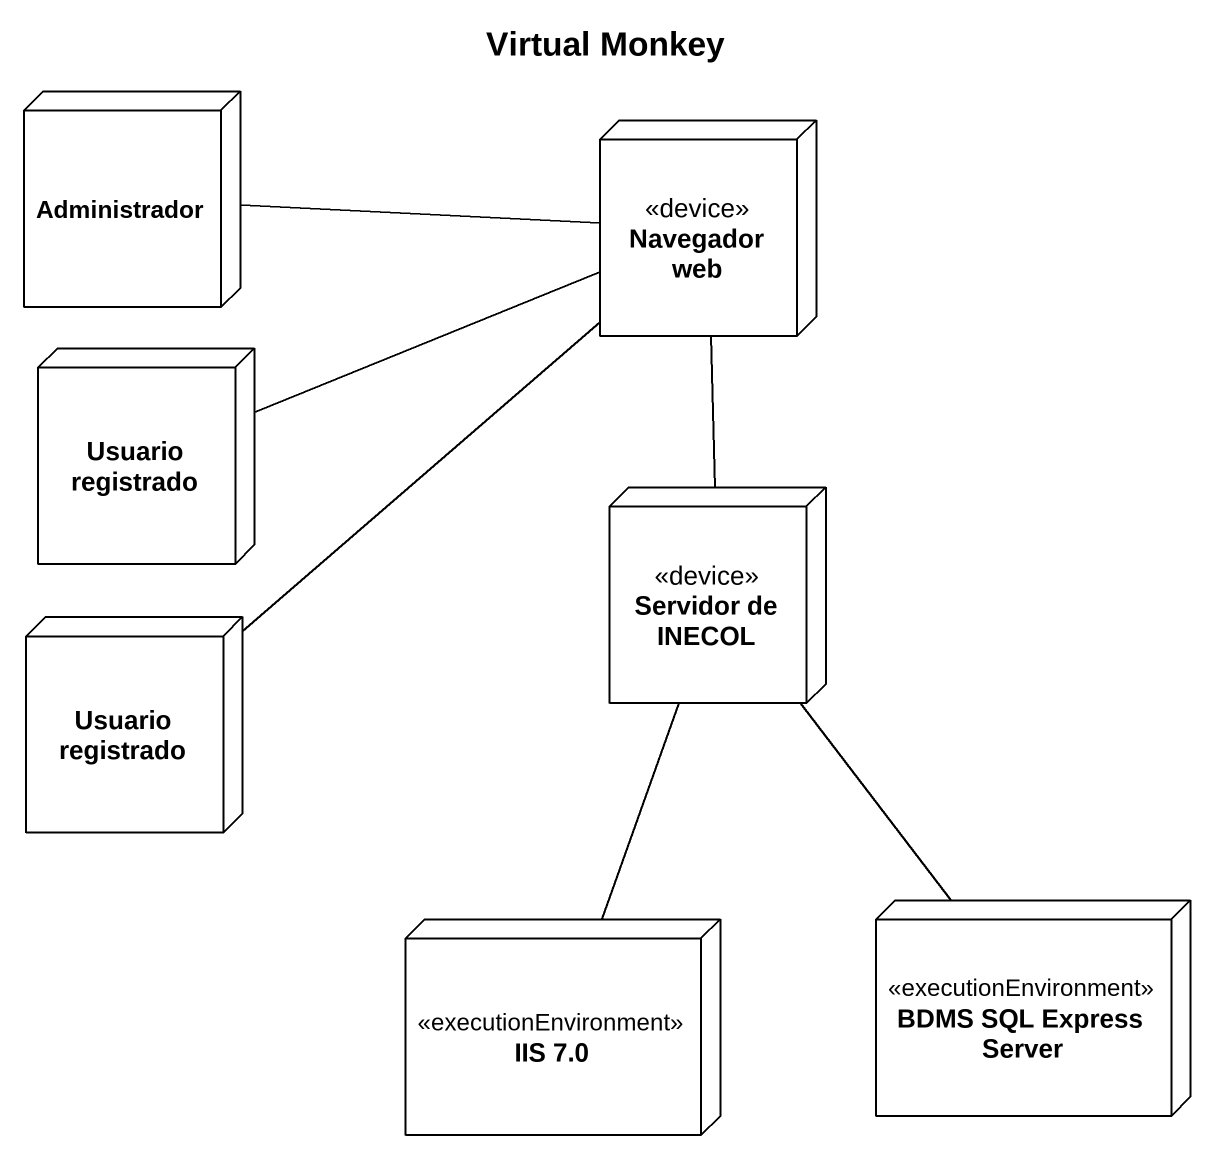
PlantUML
@startuml
title Virtual Monkey
node Administrador
node "Navegador web" as Navegador_web <<device>>
node "Usuario registrado" as Usuario_registrado
node "Servidor de INECOL" as Servidor_de_INECOL <<device>>
node "Usuario registrado" as Usuario_registrado_2
node "IIS 7.0" as IIS_7_0 <<executionEnvironment>>
node "BDMS SQL Express Server" as BDMS_SQL_Express_Server <<executionEnvironment>>
Administrador -right- Navegador_web
Navegador_web -- Servidor_de_INECOL
Usuario_registrado -right- Navegador_web
Servidor_de_INECOL -- IIS_7_0
Servidor_de_INECOL -- BDMS_SQL_Express_Server
Usuario_registrado_2 -up- Navegador_web
@enduml
